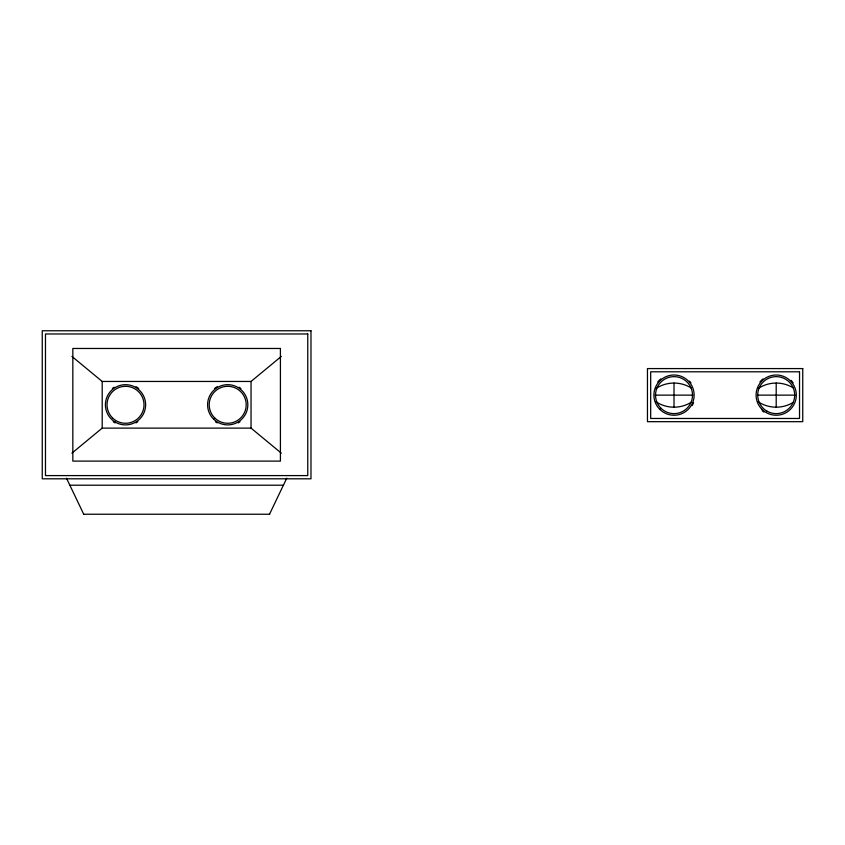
<?xml version="1.0" encoding="UTF-8"?>
<svg xmlns="http://www.w3.org/2000/svg" width="845" height="845" viewBox="0 0 845 845"><rect width="100%" height="100%" fill="white"/><g stroke="black" fill="none" stroke-linecap="round" stroke-linejoin="round"><path stroke-width="1.27" d="M269.513 514.235L286.751 478.196M71.909 453.163L102.192 428.119L251.039 428.119L281.332 453.163M71.909 356.4L102.192 381.454L251.039 381.454L281.332 356.4M655.171 395.133L692.858 395.133M757.352 395.133L795.039 395.133M69.649 485.21L283.593 485.21M83.549 514.235L269.682 514.235M66.491 478.196L83.718 514.235M776.196 383.06L776.196 407.195M674.014 383.06L674.014 407.195M251.039 381.454L251.039 428.119M102.192 381.454L102.192 428.119M240.001 421.718A20.924 20.924 0 0 1 238.174 422.901M217.249 422.901A20.924 20.924 0 0 1 215.412 421.718M214.535 388.52A20.924 20.924 0 0 1 217.249 386.661M239.103 387.232A20.924 20.924 0 0 1 240.878 388.52M137.819 421.718A20.924 20.924 0 0 1 135.992 422.901M115.057 422.901A20.924 20.924 0 0 1 113.23 421.718M112.353 388.52A20.924 20.924 0 0 1 114.128 387.232M135.992 386.661A20.924 20.924 0 0 1 138.696 388.52M763.901 412.064A20.924 20.924 0 0 1 762.19 410.681M759.94 381.961A20.924 20.924 0 0 1 763.024 378.866M790.994 380.334A20.924 20.924 0 0 1 793.128 382.827M693.555 402.621A20.924 20.924 0 0 1 692.139 405.589M657.759 381.961A20.924 20.924 0 0 1 660.843 378.866M689.562 381.127A20.924 20.924 0 0 1 690.946 382.827M655.783 388.626A32.649 32.649 0 0 1 691.231 387.971M691.231 402.283A32.649 32.649 0 0 1 655.783 401.628M757.965 388.626A32.649 32.649 0 0 1 793.413 387.971M793.413 402.283A32.649 32.649 0 0 1 757.965 401.628M310.981 330.765L42.25 330.765L42.25 478.809L310.981 478.809L310.981 330.765M307.77 333.976L45.472 333.976L45.472 475.587L307.77 475.587L307.77 333.976M280.413 348.467L72.828 348.467L72.828 461.106L280.413 461.106L280.413 348.467M802.75 368.578L647.46 368.578L647.46 421.676L802.75 421.676L802.75 368.578M799.528 371.8L650.682 371.8L650.682 418.465L799.528 418.465L799.528 371.8M115.469 422.204A20.111 20.111 0 0 0 145.636 404.787A20.111 20.111 0 0 0 115.469 387.369A20.111 20.111 0 0 0 115.469 422.204M213.489 419.004A20.111 20.111 0 0 0 247.141 409.994A20.111 20.111 0 0 0 222.499 385.352A20.111 20.111 0 0 0 213.489 419.004M214.63 417.863A18.495 18.495 0 0 0 245.568 409.571A18.495 18.495 0 0 0 222.922 386.925A18.495 18.495 0 0 0 214.63 417.863M112.448 417.863A18.495 18.495 0 0 0 143.386 409.571A18.495 18.495 0 0 0 120.74 386.925A18.495 18.495 0 0 0 112.448 417.863M659.797 409.35A20.111 20.111 0 0 0 693.449 400.34A20.111 20.111 0 0 0 668.807 375.698A20.111 20.111 0 0 0 659.797 409.35M761.979 409.35A20.111 20.111 0 0 0 795.631 400.34A20.111 20.111 0 0 0 770.989 375.698A20.111 20.111 0 0 0 761.979 409.35M766.954 411.145A18.495 18.495 0 0 0 794.691 395.133A18.495 18.495 0 0 0 766.954 379.109A18.495 18.495 0 0 0 766.954 411.145M660.938 408.209A18.495 18.495 0 0 0 691.875 399.917A18.495 18.495 0 0 0 669.229 377.271A18.495 18.495 0 0 0 660.938 408.209"/></g></svg>
